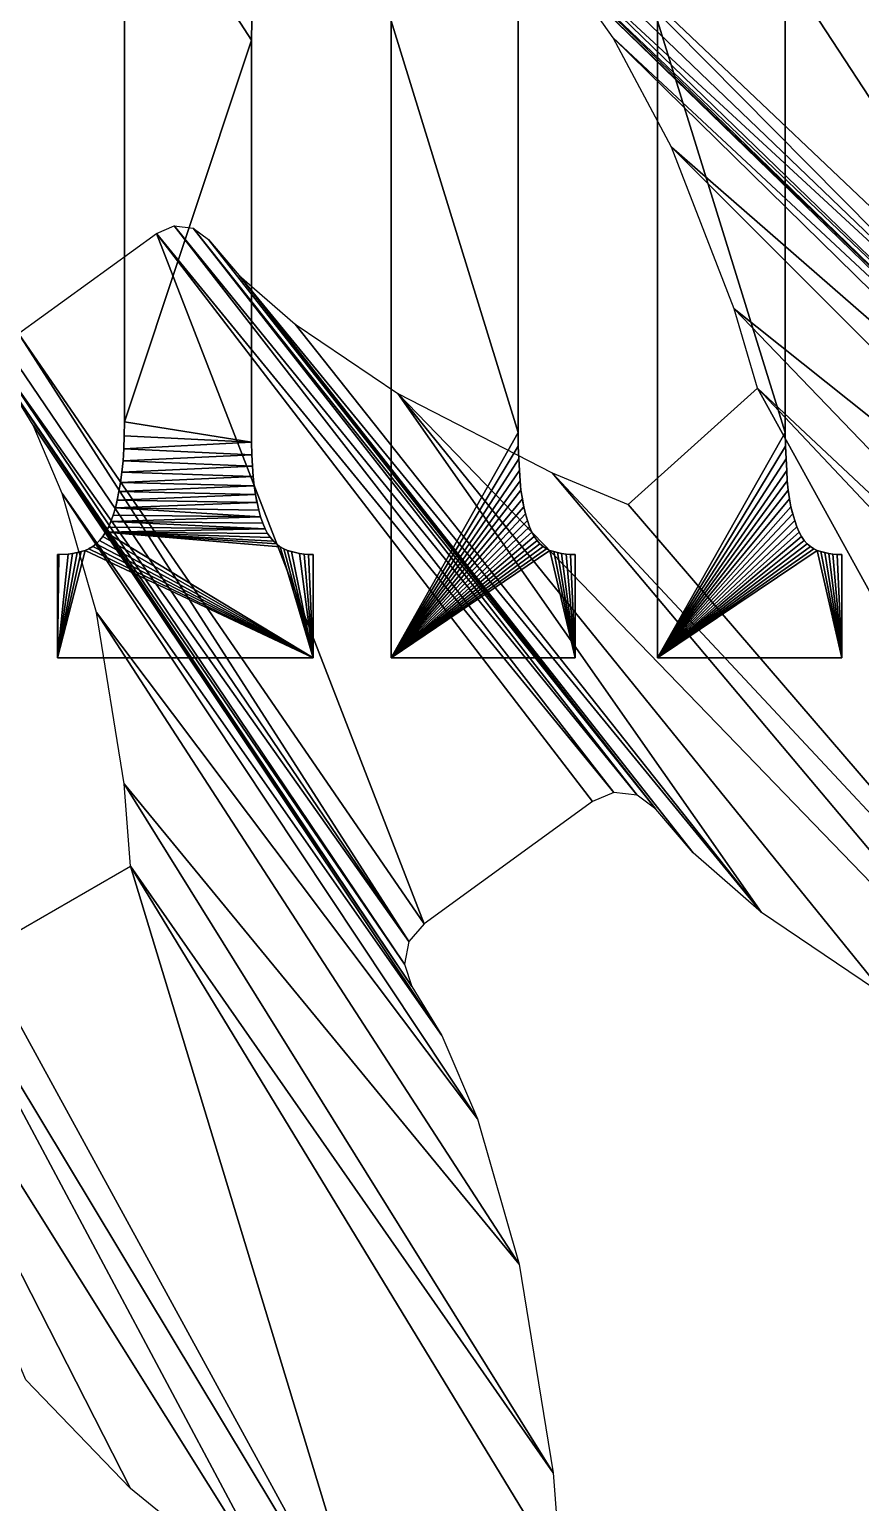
# Model space of a CAD drawing. Header units: inches. Extents: x 62 to 1153, y 3 to 780.
# Drawn here: x 105.18 to 109.42, y 9.23 to 16.75 of the extents above; entities that cross this region are included whole.
import ezdxf

# ---------------------------------------------------------------- set-up
doc = ezdxf.new("R2010")
doc.units = ezdxf.units.IN
doc.header["$MEASUREMENT"] = 0
doc.layers.add('Base', color=3, linetype='Continuous')
doc.layers.add('Main_Gear', color=4, linetype='Continuous')

msp = doc.modelspace()

# ---------------------------------------------------------------- linework, layer by layer
at = {"layer": 'Base'}
for points in [[(105.665, 14.7485, -43), (106.313, 16.6965, -43), (105.665, 17.6995, -43)], [(106.317, 16.8945, -43), (105.665, 17.6995, -43), (106.313, 16.6965, -43)], [(105.665, 17.6995, -44), (105.665, 14.7485, -43), (105.665, 17.6995, -43)], [(105.665, 17.6995, -44), (105.665, 14.7485, -44), (105.665, 14.7485, -43)], [(109.038, 17.0655, -43), (108.386, 16.7945, -43), (109.038, 14.6945, -43)], [(109.038, 17.0655, -43), (109.038, 14.6945, -43), (109.038, 14.6945, -44)], [(109.038, 17.0655, -43), (109.038, 14.6945, -44), (109.038, 17.0655, -44)], [(106.317, 16.8945, -44), (106.317, 16.8945, -43), (106.313, 16.6965, -43)], [(106.317, 16.8945, -44), (106.313, 16.6965, -43), (106.313, 16.6965, -44)], [(107.674, 16.8105, -43), (107.026, 16.7945, -43), (107.674, 14.6945, -43)], [(107.026, 13.5445, -43), (107.674, 14.6945, -43), (107.026, 16.7945, -43)], [(107.026, 13.5445, -43), (107.026, 16.7945, -43), (107.026, 16.7945, -44)], [(107.026, 16.7945, -44), (107.026, 13.5445, -44), (107.026, 13.5445, -43)], [(107.674, 16.8105, -44), (107.674, 16.8105, -43), (107.674, 14.6945, -44)], [(107.674, 16.8105, -43), (107.674, 14.6945, -43), (107.674, 14.6945, -44)], [(108.386, 16.7945, -43), (108.386, 13.5445, -43), (109.038, 14.6945, -43)], [(108.386, 13.5445, -43), (108.386, 16.7945, -43), (108.386, 13.5445, -44)], [(108.386, 16.7945, -44), (108.386, 13.5445, -44), (108.386, 16.7945, -43)], [(106.313, 14.6445, -43), (106.313, 16.6965, -43), (105.665, 14.7485, -43)], [(106.313, 14.6445, -44), (106.313, 16.6965, -44), (106.313, 16.6965, -43)], [(106.313, 16.6965, -43), (106.313, 14.6445, -43), (106.313, 14.6445, -44)], [(105.665, 14.7485, -43), (105.664, 14.6775, -43), (106.313, 14.6445, -43)], [(105.665, 14.7485, -44), (105.664, 14.6775, -44), (105.664, 14.6775, -43)], [(105.665, 14.7485, -44), (105.664, 14.6775, -43), (105.665, 14.7485, -43)], [(105.662, 14.6105, -43), (106.313, 14.6445, -43), (105.664, 14.6775, -43)], [(105.664, 14.6775, -44), (105.662, 14.6105, -44), (105.662, 14.6105, -43)], [(105.664, 14.6775, -44), (105.662, 14.6105, -43), (105.664, 14.6775, -43)], [(107.675, 14.6245, -43), (107.674, 14.6945, -43), (107.026, 13.5445, -43)], [(107.674, 14.6945, -44), (107.674, 14.6945, -43), (107.675, 14.6245, -43)], [(107.674, 14.6945, -44), (107.675, 14.6245, -43), (107.675, 14.6245, -44)], [(109.039, 14.6245, -43), (109.038, 14.6945, -43), (108.386, 13.5445, -43)], [(109.038, 14.6945, -44), (109.038, 14.6945, -43), (109.039, 14.6245, -43)], [(109.038, 14.6945, -44), (109.039, 14.6245, -43), (109.039, 14.6245, -44)], [(105.658, 14.5495, -43), (106.315, 14.5805, -43), (105.662, 14.6105, -43)], [(105.662, 14.6105, -44), (105.658, 14.5495, -44), (105.658, 14.5495, -43)], [(105.662, 14.6105, -44), (105.658, 14.5495, -43), (105.662, 14.6105, -43)], [(106.313, 14.6445, -43), (105.662, 14.6105, -43), (106.315, 14.5805, -43)], [(106.313, 14.6445, -44), (106.313, 14.6445, -43), (106.315, 14.5805, -43)], [(106.313, 14.6445, -44), (106.315, 14.5805, -43), (106.315, 14.5805, -44)], [(107.678, 14.5595, -43), (107.675, 14.6245, -43), (107.026, 13.5445, -43)], [(107.675, 14.6245, -44), (107.675, 14.6245, -43), (107.678, 14.5595, -43)], [(107.675, 14.6245, -44), (107.678, 14.5595, -43), (107.678, 14.5595, -44)], [(109.042, 14.5595, -43), (109.039, 14.6245, -43), (108.386, 13.5445, -43)], [(109.039, 14.6245, -44), (109.039, 14.6245, -43), (109.042, 14.5595, -43)], [(109.039, 14.6245, -44), (109.042, 14.5595, -43), (109.042, 14.5595, -44)], [(105.652, 14.4925, -43), (106.318, 14.5225, -43), (105.658, 14.5495, -43)], [(105.658, 14.5495, -44), (105.652, 14.4925, -44), (105.652, 14.4925, -43)], [(105.658, 14.5495, -44), (105.652, 14.4925, -43), (105.658, 14.5495, -43)], [(106.322, 14.4695, -43), (106.318, 14.5225, -43), (105.652, 14.4925, -43)], [(106.315, 14.5805, -43), (105.658, 14.5495, -43), (106.318, 14.5225, -43)], [(106.315, 14.5805, -44), (106.315, 14.5805, -43), (106.318, 14.5225, -43)], [(106.315, 14.5805, -44), (106.318, 14.5225, -43), (106.318, 14.5225, -44)], [(106.318, 14.5225, -44), (106.318, 14.5225, -43), (106.322, 14.4695, -43)], [(106.318, 14.5225, -44), (106.322, 14.4695, -43), (106.322, 14.4695, -44)], [(107.678, 14.5595, -43), (107.026, 13.5445, -43), (107.681, 14.5005, -43)], [(107.678, 14.5595, -44), (107.678, 14.5595, -43), (107.681, 14.5005, -43)], [(107.678, 14.5595, -44), (107.681, 14.5005, -43), (107.681, 14.5005, -44)], [(109.045, 14.5005, -43), (109.042, 14.5595, -43), (108.386, 13.5445, -43)], [(109.042, 14.5595, -44), (109.042, 14.5595, -43), (109.045, 14.5005, -43)], [(109.042, 14.5595, -44), (109.045, 14.5005, -43), (109.045, 14.5005, -44)], [(105.645, 14.4395, -43), (105.637, 14.3925, -43), (106.328, 14.4215, -43)], [(105.645, 14.4395, -44), (105.637, 14.3925, -44), (105.637, 14.3925, -43)], [(105.645, 14.4395, -44), (105.637, 14.3925, -43), (105.645, 14.4395, -43)], [(105.652, 14.4925, -43), (105.645, 14.4395, -43), (106.322, 14.4695, -43)], [(105.652, 14.4925, -44), (105.645, 14.4395, -44), (105.645, 14.4395, -43)], [(105.652, 14.4925, -44), (105.645, 14.4395, -43), (105.652, 14.4925, -43)], [(106.328, 14.4215, -43), (106.322, 14.4695, -43), (105.645, 14.4395, -43)], [(106.322, 14.4695, -44), (106.322, 14.4695, -43), (106.328, 14.4215, -43)], [(106.322, 14.4695, -44), (106.328, 14.4215, -43), (106.328, 14.4215, -44)], [(107.684, 14.4475, -43), (107.681, 14.5005, -43), (107.026, 13.5445, -43)], [(107.689, 14.3995, -43), (107.684, 14.4475, -43), (107.026, 13.5445, -43)], [(107.681, 14.5005, -44), (107.681, 14.5005, -43), (107.684, 14.4475, -43)], [(107.681, 14.5005, -44), (107.684, 14.4475, -43), (107.684, 14.4475, -44)], [(107.684, 14.4475, -44), (107.684, 14.4475, -43), (107.689, 14.3995, -43)], [(107.684, 14.4475, -44), (107.689, 14.3995, -43), (107.689, 14.3995, -44)], [(109.048, 14.4475, -43), (109.045, 14.5005, -43), (108.386, 13.5445, -43)], [(109.053, 14.3995, -43), (109.048, 14.4475, -43), (108.386, 13.5445, -43)], [(109.045, 14.5005, -44), (109.045, 14.5005, -43), (109.048, 14.4475, -43)], [(109.045, 14.5005, -44), (109.048, 14.4475, -43), (109.048, 14.4475, -44)], [(109.048, 14.4475, -44), (109.048, 14.4475, -43), (109.053, 14.3995, -43)], [(109.048, 14.4475, -44), (109.053, 14.3995, -43), (109.053, 14.3995, -44)], [(105.637, 14.3925, -43), (105.628, 14.3485, -43), (106.334, 14.3785, -43)], [(105.637, 14.3925, -44), (105.628, 14.3485, -44), (105.628, 14.3485, -43)], [(105.637, 14.3925, -44), (105.628, 14.3485, -43), (105.637, 14.3925, -43)], [(106.342, 14.3365, -43), (106.334, 14.3785, -43), (105.628, 14.3485, -43)], [(106.334, 14.3785, -43), (106.328, 14.4215, -43), (105.637, 14.3925, -43)], [(106.328, 14.4215, -44), (106.328, 14.4215, -43), (106.334, 14.3785, -43)], [(106.328, 14.4215, -44), (106.334, 14.3785, -43), (106.334, 14.3785, -44)], [(106.334, 14.3785, -44), (106.334, 14.3785, -43), (106.3415, 14.3395, -44)], [(106.334, 14.3785, -43), (106.342, 14.3365, -43), (106.3415, 14.3395, -44)], [(107.689, 14.3995, -43), (107.026, 13.5445, -43), (107.696, 14.3555, -43)], [(107.689, 14.3995, -44), (107.689, 14.3995, -43), (107.696, 14.3555, -43)], [(107.689, 14.3995, -44), (107.696, 14.3555, -43), (107.696, 14.3555, -44)], [(109.06, 14.3555, -43), (109.053, 14.3995, -43), (108.386, 13.5445, -43)], [(109.053, 14.3995, -44), (109.053, 14.3995, -43), (109.06, 14.3555, -43)], [(109.053, 14.3995, -44), (109.06, 14.3555, -43), (109.06, 14.3555, -44)], [(105.619, 14.3095, -43), (105.608, 14.2725, -43), (106.36, 14.2635, -43)], [(105.619, 14.3095, -44), (105.608, 14.2725, -44), (105.608, 14.2725, -43)], [(105.619, 14.3095, -44), (105.608, 14.2725, -43), (105.619, 14.3095, -43)], [(105.628, 14.3485, -43), (105.619, 14.3095, -43), (106.342, 14.3365, -43)], [(105.6259, 14.3395, -44), (105.619, 14.3095, -43), (105.628, 14.3485, -43)], [(105.6259, 14.3395, -44), (105.619, 14.3095, -44), (105.619, 14.3095, -43)], [(106.351, 14.2985, -43), (106.342, 14.3365, -43), (105.619, 14.3095, -43)], [(106.36, 14.2635, -43), (106.351, 14.2985, -43), (105.619, 14.3095, -43)], [(105.628, 14.3485, -44), (105.6259, 14.3395, -44), (105.628, 14.3485, -43)], [(106.342, 14.3365, -44), (106.3415, 14.3395, -44), (106.342, 14.3365, -43)], [(106.342, 14.3365, -44), (106.342, 14.3365, -43), (106.351, 14.2985, -43)], [(106.342, 14.3365, -44), (106.351, 14.2985, -43), (106.351, 14.2985, -44)], [(106.351, 14.2985, -44), (106.351, 14.2985, -43), (106.36, 14.2635, -43)], [(106.351, 14.2985, -44), (106.36, 14.2635, -43), (106.36, 14.2635, -44)], [(107.696, 14.3555, -43), (107.026, 13.5445, -43), (107.703, 14.3155, -43)], [(107.712, 14.2785, -43), (107.703, 14.3155, -43), (107.026, 13.5445, -43)], [(107.696, 14.3555, -43), (107.703, 14.3155, -43), (107.6988, 14.3395, -44)], [(107.696, 14.3555, -44), (107.696, 14.3555, -43), (107.6988, 14.3395, -44)], [(107.703, 14.3155, -44), (107.6988, 14.3395, -44), (107.703, 14.3155, -43)], [(107.703, 14.3155, -44), (107.703, 14.3155, -43), (107.712, 14.2785, -43)], [(107.712, 14.2785, -43), (107.712, 14.2785, -44), (107.703, 14.3155, -44)], [(109.067, 14.3155, -43), (109.06, 14.3555, -43), (108.386, 13.5445, -43)], [(109.076, 14.2785, -43), (109.067, 14.3155, -43), (108.386, 13.5445, -43)], [(109.06, 14.3555, -44), (109.06, 14.3555, -43), (109.067, 14.3155, -43)], [(109.06, 14.3555, -44), (109.067, 14.3155, -43), (109.067, 14.3155, -44)], [(109.076, 14.2785, -43), (109.075, 14.2826, -44), (109.067, 14.3155, -43)], [(109.067, 14.3155, -44), (109.067, 14.3155, -43), (109.075, 14.2826, -44)], [(109.076, 14.2785, -44), (109.075, 14.2826, -44), (109.076, 14.2785, -43)], [(105.583, 14.2115, -43), (105.569, 14.1855, -43), (106.383, 14.2035, -43)], [(105.583, 14.2115, -44), (105.569, 14.1855, -44), (105.569, 14.1855, -43)], [(105.583, 14.2115, -44), (105.569, 14.1855, -43), (105.583, 14.2115, -43)], [(105.596, 14.2405, -43), (105.583, 14.2115, -43), (106.383, 14.2035, -43)], [(105.596, 14.2405, -44), (105.583, 14.2115, -44), (105.583, 14.2115, -43)], [(105.596, 14.2405, -44), (105.583, 14.2115, -43), (105.596, 14.2405, -43)], [(105.608, 14.2725, -43), (105.596, 14.2405, -43), (106.36, 14.2635, -43)], [(105.608, 14.2725, -44), (105.596, 14.2405, -44), (105.596, 14.2405, -43)], [(105.608, 14.2725, -44), (105.596, 14.2405, -43), (105.608, 14.2725, -43)], [(106.371, 14.2325, -43), (106.36, 14.2635, -43), (105.596, 14.2405, -43)], [(106.383, 14.2035, -43), (106.371, 14.2325, -43), (105.596, 14.2405, -43)], [(106.36, 14.2635, -44), (106.36, 14.2635, -43), (106.371, 14.2325, -43)], [(106.36, 14.2635, -44), (106.371, 14.2325, -43), (106.371, 14.2325, -44)], [(106.371, 14.2325, -44), (106.371, 14.2325, -43), (106.383, 14.2035, -43)], [(106.371, 14.2325, -44), (106.383, 14.2035, -43), (106.383, 14.2035, -44)], [(107.722, 14.2445, -43), (107.712, 14.2785, -43), (107.026, 13.5445, -43)], [(107.733, 14.2135, -43), (107.722, 14.2445, -43), (107.026, 13.5445, -43)], [(107.744, 14.1855, -43), (107.733, 14.2135, -43), (107.026, 13.5445, -43)], [(107.712, 14.2785, -44), (107.712, 14.2785, -43), (107.722, 14.2445, -43)], [(107.712, 14.2785, -44), (107.722, 14.2445, -43), (107.722, 14.2445, -44)], [(107.733, 14.2135, -44), (107.722, 14.2445, -44), (107.733, 14.2135, -43)], [(107.722, 14.2445, -43), (107.733, 14.2135, -43), (107.722, 14.2445, -44)], [(107.744, 14.1855, -43), (107.744, 14.1855, -44), (107.733, 14.2135, -43)], [(107.733, 14.2135, -44), (107.733, 14.2135, -43), (107.744, 14.1855, -44)], [(109.076, 14.2785, -43), (108.386, 13.5445, -43), (109.086, 14.2445, -43)], [(109.097, 14.2135, -43), (109.086, 14.2445, -43), (108.386, 13.5445, -43)], [(109.097, 14.2135, -43), (108.386, 13.5445, -43), (109.108, 14.1855, -43)], [(109.076, 14.2785, -43), (109.086, 14.2445, -43), (109.086, 14.2445, -44)], [(109.076, 14.2785, -44), (109.076, 14.2785, -43), (109.086, 14.2445, -44)], [(109.097, 14.2135, -43), (109.097, 14.2135, -44), (109.086, 14.2445, -43)], [(109.086, 14.2445, -44), (109.086, 14.2445, -43), (109.097, 14.2135, -44)], [(109.097, 14.2135, -44), (109.097, 14.2135, -43), (109.108, 14.1855, -43)], [(109.108, 14.1855, -43), (109.108, 14.1855, -44), (109.097, 14.2135, -44)], [(105.537, 14.1435, -43), (105.52, 14.1265, -43), (106.629, 13.5445, -43)], [(105.52, 14.1265, -44), (105.52, 14.1265, -43), (105.537, 14.1435, -43)], [(105.52, 14.1265, -44), (105.537, 14.1435, -43), (105.537, 14.1435, -44)], [(105.554, 14.1635, -43), (105.537, 14.1435, -43), (106.629, 13.5445, -43)], [(105.554, 14.1635, -44), (105.537, 14.1435, -44), (105.537, 14.1435, -43)], [(105.554, 14.1635, -44), (105.537, 14.1435, -43), (105.554, 14.1635, -43)], [(105.569, 14.1855, -43), (105.554, 14.1635, -43), (106.629, 13.5445, -43)], [(105.569, 14.1855, -44), (105.554, 14.1635, -44), (105.554, 14.1635, -43)], [(105.569, 14.1855, -44), (105.554, 14.1635, -43), (105.569, 14.1855, -43)], [(106.396, 14.1785, -43), (106.383, 14.2035, -43), (105.569, 14.1855, -43)], [(106.443, 14.1255, -43), (106.426, 14.1405, -43), (105.569, 14.1855, -43)], [(106.629, 13.5445, -43), (106.46, 14.1115, -43), (105.569, 14.1855, -43)], [(106.411, 14.1585, -43), (106.396, 14.1785, -43), (105.569, 14.1855, -43)], [(106.443, 14.1255, -43), (105.569, 14.1855, -43), (106.46, 14.1115, -43)], [(106.426, 14.1405, -43), (106.411, 14.1585, -43), (105.569, 14.1855, -43)], [(106.383, 14.2035, -44), (106.383, 14.2035, -43), (106.396, 14.1785, -43)], [(106.383, 14.2035, -44), (106.396, 14.1785, -43), (106.396, 14.1785, -44)], [(106.396, 14.1785, -44), (106.396, 14.1785, -43), (106.411, 14.1585, -43)], [(106.396, 14.1785, -44), (106.411, 14.1585, -43), (106.411, 14.1585, -44)], [(106.411, 14.1585, -44), (106.411, 14.1585, -43), (106.426, 14.1405, -43)], [(106.411, 14.1585, -44), (106.426, 14.1405, -43), (106.426, 14.1405, -44)], [(106.426, 14.1405, -44), (106.426, 14.1405, -43), (106.443, 14.1255, -43)], [(106.426, 14.1405, -44), (106.443, 14.1255, -43), (106.443, 14.1255, -44)], [(107.744, 14.1855, -43), (107.026, 13.5445, -43), (107.757, 14.1635, -43)], [(107.757, 14.1635, -43), (107.026, 13.5445, -43), (107.771, 14.1435, -43)], [(107.771, 14.1435, -43), (107.026, 13.5445, -43), (107.786, 14.1265, -43)], [(107.757, 14.1635, -44), (107.744, 14.1855, -44), (107.757, 14.1635, -43)], [(107.744, 14.1855, -43), (107.757, 14.1635, -43), (107.744, 14.1855, -44)], [(107.757, 14.1635, -43), (107.771, 14.1435, -43), (107.757, 14.1635, -44)], [(107.757, 14.1635, -44), (107.771, 14.1435, -43), (107.771, 14.1435, -44)], [(107.771, 14.1435, -43), (107.786, 14.1265, -43), (107.786, 14.1265, -44)], [(107.771, 14.1435, -44), (107.771, 14.1435, -43), (107.786, 14.1265, -44)], [(109.121, 14.1635, -43), (109.108, 14.1855, -43), (108.386, 13.5445, -43)], [(109.121, 14.1635, -43), (108.386, 13.5445, -43), (109.135, 14.1435, -43)], [(109.135, 14.1435, -43), (108.386, 13.5445, -43), (109.15, 14.1265, -43)], [(109.121, 14.1635, -44), (109.108, 14.1855, -44), (109.121, 14.1635, -43)], [(109.108, 14.1855, -43), (109.121, 14.1635, -43), (109.108, 14.1855, -44)], [(109.135, 14.1435, -43), (109.135, 14.1435, -44), (109.121, 14.1635, -43)], [(109.121, 14.1635, -44), (109.121, 14.1635, -43), (109.135, 14.1435, -44)], [(109.15, 14.1265, -44), (109.135, 14.1435, -44), (109.15, 14.1265, -43)], [(109.135, 14.1435, -43), (109.15, 14.1265, -43), (109.135, 14.1435, -44)], [(105.324, 13.5445, -43), (106.629, 13.5445, -43), (105.465, 14.0925, -43)], [(105.465, 14.0925, -43), (105.444, 14.0865, -43), (105.324, 13.5445, -43)], [(105.423, 14.0815, -43), (105.324, 13.5445, -43), (105.444, 14.0865, -43)], [(105.4, 14.0765, -43), (105.324, 13.5445, -43), (105.423, 14.0815, -43)], [(105.4, 14.0765, -43), (105.378, 14.0735, -43), (105.324, 13.5445, -43)], [(105.378, 14.0735, -43), (105.33, 14.0715, -43), (105.324, 13.5445, -43)], [(105.324, 14.0715, -43), (105.324, 13.5445, -43), (105.33, 14.0715, -43)], [(105.33, 14.0715, -44), (105.324, 14.0715, -44), (105.33, 14.0715, -43)], [(105.324, 14.0715, -43), (105.33, 14.0715, -43), (105.324, 14.0715, -44)], [(105.324, 14.0715, -43), (105.324, 14.0715, -44), (105.324, 13.5445, -43)], [(105.324, 14.0715, -44), (105.324, 13.5445, -44), (105.324, 13.5445, -43)], [(105.378, 14.0735, -44), (105.33, 14.0715, -44), (105.378, 14.0735, -43)], [(105.33, 14.0715, -43), (105.378, 14.0735, -43), (105.33, 14.0715, -44)], [(105.4, 14.0765, -44), (105.378, 14.0735, -43), (105.4, 14.0765, -43)], [(105.378, 14.0735, -44), (105.378, 14.0735, -43), (105.4, 14.0765, -44)], [(105.423, 14.0815, -43), (105.423, 14.0815, -44), (105.4, 14.0765, -43)], [(105.4, 14.0765, -43), (105.423, 14.0815, -44), (105.4, 14.0765, -44)], [(105.423, 14.0815, -44), (105.423, 14.0815, -43), (105.444, 14.0865, -43)], [(105.423, 14.0815, -44), (105.444, 14.0865, -43), (105.444, 14.0865, -44)], [(105.444, 14.0865, -43), (105.465, 14.0925, -43), (105.465, 14.0925, -44)], [(105.444, 14.0865, -44), (105.444, 14.0865, -43), (105.465, 14.0925, -44)], [(105.484, 14.1015, -43), (105.465, 14.0925, -43), (106.629, 13.5445, -43)], [(105.465, 14.0925, -43), (105.484, 14.1015, -43), (105.484, 14.1015, -44)], [(105.465, 14.0925, -43), (105.484, 14.1015, -44), (105.465, 14.0925, -44)], [(105.503, 14.1125, -43), (105.484, 14.1015, -43), (106.629, 13.5445, -43)], [(105.503, 14.1125, -43), (105.491, 14.1055, -44), (105.484, 14.1015, -43)], [(105.484, 14.1015, -44), (105.484, 14.1015, -43), (105.491, 14.1055, -44)], [(105.503, 14.1125, -44), (105.491, 14.1055, -44), (105.503, 14.1125, -43)], [(105.52, 14.1265, -43), (105.503, 14.1125, -43), (106.629, 13.5445, -43)], [(105.503, 14.1125, -44), (105.503, 14.1125, -43), (105.52, 14.1265, -43)], [(105.503, 14.1125, -44), (105.52, 14.1265, -43), (105.52, 14.1265, -44)], [(106.443, 14.1255, -44), (106.443, 14.1255, -43), (106.46, 14.1115, -43)], [(106.443, 14.1255, -44), (106.46, 14.1115, -43), (106.46, 14.1115, -44)], [(106.46, 14.1115, -43), (106.629, 13.5445, -43), (106.478, 14.1015, -43)], [(106.46, 14.1115, -44), (106.46, 14.1115, -43), (106.478, 14.1015, -43)], [(106.46, 14.1115, -44), (106.478, 14.1015, -43), (106.478, 14.1015, -44)], [(106.497, 14.0925, -43), (106.478, 14.1015, -43), (106.629, 13.5445, -43)], [(106.478, 14.1015, -44), (106.478, 14.1015, -43), (106.497, 14.0925, -43)], [(106.478, 14.1015, -44), (106.497, 14.0925, -43), (106.497, 14.0925, -44)], [(106.629, 13.5445, -43), (106.517, 14.0865, -43), (106.497, 14.0925, -43)], [(106.497, 14.0925, -44), (106.497, 14.0925, -43), (106.515, 14.0871, -44)], [(106.497, 14.0925, -43), (106.517, 14.0865, -43), (106.515, 14.0871, -44)], [(106.517, 14.0865, -44), (106.515, 14.0871, -44), (106.517, 14.0865, -43)], [(106.559, 14.0765, -43), (106.517, 14.0865, -43), (106.629, 13.5445, -43)], [(106.517, 14.0865, -44), (106.517, 14.0865, -43), (106.559, 14.0765, -43)], [(106.517, 14.0865, -44), (106.559, 14.0765, -43), (106.559, 14.0765, -44)], [(106.582, 14.0735, -43), (106.559, 14.0765, -43), (106.629, 13.5445, -43)], [(106.559, 14.0765, -44), (106.559, 14.0765, -43), (106.582, 14.0735, -43)], [(106.559, 14.0765, -44), (106.582, 14.0735, -43), (106.582, 14.0735, -44)], [(106.605, 14.0725, -43), (106.582, 14.0735, -43), (106.629, 13.5445, -43)], [(106.582, 14.0735, -44), (106.582, 14.0735, -43), (106.605, 14.0725, -43)], [(106.582, 14.0735, -44), (106.605, 14.0725, -43), (106.605, 14.0725, -44)], [(106.629, 14.0715, -43), (106.605, 14.0725, -43), (106.629, 13.5445, -43)], [(106.605, 14.0725, -44), (106.605, 14.0725, -43), (106.629, 14.0715, -43)], [(106.605, 14.0725, -44), (106.629, 14.0715, -43), (106.629, 14.0715, -44)], [(106.629, 14.0715, -44), (106.629, 14.0715, -43), (106.629, 13.5445, -43)], [(106.629, 13.5445, -43), (106.629, 13.5445, -44), (106.629, 14.0715, -44)], [(107.786, 14.1265, -43), (107.026, 13.5445, -43), (107.802, 14.1125, -43)], [(107.802, 14.1125, -43), (107.026, 13.5445, -43), (107.819, 14.1015, -43)], [(107.819, 14.1015, -43), (107.026, 13.5445, -43), (107.837, 14.0925, -43)], [(107.966, 13.5445, -43), (107.837, 14.0925, -43), (107.026, 13.5445, -43)], [(107.802, 14.1125, -43), (107.795, 14.1186, -44), (107.786, 14.1265, -43)], [(107.786, 14.1265, -44), (107.786, 14.1265, -43), (107.795, 14.1186, -44)], [(107.802, 14.1125, -44), (107.795, 14.1186, -44), (107.802, 14.1125, -43)], [(107.819, 14.1015, -43), (107.819, 14.1015, -44), (107.802, 14.1125, -43)], [(107.802, 14.1125, -44), (107.802, 14.1125, -43), (107.819, 14.1015, -44)], [(107.819, 14.1015, -44), (107.819, 14.1015, -43), (107.837, 14.0925, -43)], [(107.837, 14.0925, -43), (107.837, 14.0925, -44), (107.819, 14.1015, -44)], [(107.856, 14.0865, -43), (107.837, 14.0925, -43), (107.966, 13.5445, -43)], [(107.856, 14.0865, -44), (107.837, 14.0925, -44), (107.856, 14.0865, -43)], [(107.837, 14.0925, -43), (107.856, 14.0865, -43), (107.837, 14.0925, -44)], [(107.875, 14.0815, -43), (107.856, 14.0865, -43), (107.966, 13.5445, -43)], [(107.856, 14.0865, -44), (107.856, 14.0865, -43), (107.875, 14.0815, -43)], [(107.856, 14.0865, -44), (107.875, 14.0815, -43), (107.875, 14.0815, -44)], [(107.896, 14.0765, -43), (107.875, 14.0815, -43), (107.966, 13.5445, -43)], [(107.896, 14.0765, -43), (107.896, 14.0765, -44), (107.875, 14.0815, -43)], [(107.875, 14.0815, -44), (107.875, 14.0815, -43), (107.896, 14.0765, -44)], [(107.919, 14.0735, -43), (107.896, 14.0765, -43), (107.966, 13.5445, -43)], [(107.919, 14.0735, -44), (107.896, 14.0765, -44), (107.919, 14.0735, -43)], [(107.896, 14.0765, -43), (107.919, 14.0735, -43), (107.896, 14.0765, -44)], [(107.919, 14.0735, -43), (107.966, 13.5445, -43), (107.942, 14.0725, -43)], [(107.942, 14.0725, -43), (107.942, 14.0725, -44), (107.919, 14.0735, -43)], [(107.919, 14.0735, -44), (107.919, 14.0735, -43), (107.942, 14.0725, -44)], [(107.966, 13.5445, -43), (107.966, 14.0715, -43), (107.942, 14.0725, -43)], [(107.942, 14.0725, -44), (107.942, 14.0725, -43), (107.966, 14.0715, -43)], [(107.966, 14.0715, -43), (107.966, 14.0715, -44), (107.942, 14.0725, -44)], [(107.966, 13.5445, -44), (107.966, 14.0715, -44), (107.966, 13.5445, -43)], [(107.966, 14.0715, -44), (107.966, 14.0715, -43), (107.966, 13.5445, -43)], [(109.15, 14.1265, -43), (108.386, 13.5445, -43), (109.166, 14.1125, -43)], [(109.166, 14.1125, -43), (108.386, 13.5445, -43), (109.183, 14.1015, -43)], [(109.183, 14.1015, -43), (108.386, 13.5445, -43), (109.201, 14.0925, -43)], [(109.327, 13.5445, -43), (109.201, 14.0925, -43), (108.386, 13.5445, -43)], [(109.166, 14.1125, -43), (109.166, 14.1125, -44), (109.15, 14.1265, -43)], [(109.15, 14.1265, -44), (109.15, 14.1265, -43), (109.166, 14.1125, -44)], [(109.183, 14.1015, -43), (109.183, 14.1015, -44), (109.166, 14.1125, -43)], [(109.166, 14.1125, -44), (109.166, 14.1125, -43), (109.183, 14.1015, -44)], [(109.183, 14.1015, -44), (109.183, 14.1015, -43), (109.201, 14.0925, -43)], [(109.183, 14.1015, -44), (109.201, 14.0925, -43), (109.201, 14.0925, -44)], [(109.219, 14.0865, -43), (109.201, 14.0925, -43), (109.327, 13.5445, -43)], [(109.219, 14.0865, -43), (109.219, 14.0865, -44), (109.201, 14.0925, -43)], [(109.201, 14.0925, -44), (109.201, 14.0925, -43), (109.219, 14.0865, -44)], [(109.219, 14.0865, -44), (109.219, 14.0865, -43), (109.231, 14.0835, -44)], [(109.239, 14.0815, -43), (109.219, 14.0865, -43), (109.327, 13.5445, -43)], [(109.219, 14.0865, -43), (109.239, 14.0815, -43), (109.231, 14.0835, -44)], [(109.239, 14.0815, -44), (109.231, 14.0835, -44), (109.239, 14.0815, -43)], [(109.239, 14.0815, -43), (109.327, 13.5445, -43), (109.26, 14.0765, -43)], [(109.26, 14.0765, -43), (109.26, 14.0765, -44), (109.239, 14.0815, -43)], [(109.239, 14.0815, -44), (109.239, 14.0815, -43), (109.26, 14.0765, -44)], [(109.281, 14.0735, -43), (109.26, 14.0765, -43), (109.327, 13.5445, -43)], [(109.281, 14.0735, -43), (109.281, 14.0735, -44), (109.26, 14.0765, -43)], [(109.26, 14.0765, -44), (109.26, 14.0765, -43), (109.281, 14.0735, -44)], [(109.303, 14.0725, -43), (109.281, 14.0735, -43), (109.327, 13.5445, -43)], [(109.303, 14.0725, -43), (109.303, 14.0725, -44), (109.281, 14.0735, -43)], [(109.281, 14.0735, -44), (109.281, 14.0735, -43), (109.303, 14.0725, -44)], [(109.327, 13.5445, -43), (109.327, 14.0715, -43), (109.303, 14.0725, -43)], [(109.327, 14.0715, -44), (109.303, 14.0725, -44), (109.327, 14.0715, -43)], [(109.303, 14.0725, -43), (109.327, 14.0715, -43), (109.303, 14.0725, -44)], [(109.327, 13.5445, -43), (109.327, 13.5445, -44), (109.327, 14.0715, -44)], [(109.327, 13.5445, -43), (109.327, 14.0715, -44), (109.327, 14.0715, -43)], [(105.324, 13.5445, -43), (105.324, 13.5445, -44), (106.629, 13.5445, -43)], [(105.324, 13.5445, -44), (106.629, 13.5445, -44), (106.629, 13.5445, -43)], [(107.026, 13.5445, -43), (107.026, 13.5445, -44), (107.966, 13.5445, -44)], [(107.026, 13.5445, -43), (107.966, 13.5445, -44), (107.966, 13.5445, -43)], [(108.386, 13.5445, -44), (109.327, 13.5445, -44), (109.327, 13.5445, -43)], [(108.386, 13.5445, -44), (109.327, 13.5445, -43), (108.386, 13.5445, -43)]]:
    msp.add_3dface(points, dxfattribs=at)
at = {"layer": 'Main_Gear'}
for points in [[(108.4336, 18.1627, -11.4682), (111.1326, 15.7327, -7.4682), (108.3536, 18.1064, -11.4682)], [(111.3488, 15.812, -7.4682), (108.4336, 18.1627, -11.4682), (108.5309, 18.1715, -11.4682)], [(108.4336, 18.1627, -11.4682), (111.3488, 15.812, -7.4682), (111.2301, 15.8013, -7.4682)], [(111.1326, 15.7327, -7.4682), (108.4336, 18.1627, -11.4682), (111.2301, 15.8013, -7.4682)], [(111.4569, 15.7619, -7.4682), (108.5309, 18.1715, -11.4682), (108.6196, 18.1304, -11.4682)], [(108.5309, 18.1715, -11.4682), (111.4569, 15.7619, -7.4682), (111.3488, 15.812, -7.4682)], [(111.6904, 15.5833, -7.4682), (108.6196, 18.1304, -11.4682), (108.811, 17.984, -11.4682)], [(108.6196, 18.1304, -11.4682), (111.6904, 15.5833, -7.4682), (111.4569, 15.7619, -7.4682)], [(108.3536, 18.1064, -11.4682), (110.4231, 14.9447, -7.4682), (107.7718, 17.4603, -11.4682)], [(110.4231, 14.9447, -7.4682), (108.3536, 18.1064, -11.4682), (111.1326, 15.7327, -7.4682)], [(109.1429, 17.8003, -11.4682), (111.6904, 15.5833, -7.4682), (108.811, 17.984, -11.4682)], [(111.6904, 15.5833, -7.4682), (109.1429, 17.8003, -11.4682), (112.0951, 15.3593, -7.4682)], [(112.8093, 15.069, -7.4682), (109.1429, 17.8003, -11.4682), (109.7285, 17.5622, -11.4682)], [(109.1429, 17.8003, -11.4682), (112.8093, 15.069, -7.4682), (112.0951, 15.3593, -7.4682)], [(107.7718, 17.4603, -11.4682), (110.365, 14.8406, -7.4682), (107.7242, 17.3749, -11.4682)], [(110.365, 14.8406, -7.4682), (107.7718, 17.4603, -11.4682), (110.4231, 14.9447, -7.4682)], [(110.365, 14.8406, -7.4682), (107.7257, 17.2772, -11.4682), (107.7242, 17.3749, -11.4682)], [(110.3668, 14.7214, -7.4682), (107.7758, 17.1933, -11.4682), (107.7257, 17.2772, -11.4682)], [(107.7257, 17.2772, -11.4682), (110.365, 14.8406, -7.4682), (110.3668, 14.7214, -7.4682)], [(110.4279, 14.6191, -7.4682), (107.9414, 17.0182, -11.4682), (107.7758, 17.1933, -11.4682)], [(107.7758, 17.1933, -11.4682), (110.3668, 14.7214, -7.4682), (110.4279, 14.6191, -7.4682)], [(110.6299, 14.4056, -7.4682), (108.1588, 16.7074, -11.4682), (107.9414, 17.0182, -11.4682)], [(107.9414, 17.0182, -11.4682), (110.4279, 14.6191, -7.4682), (110.6299, 14.4056, -7.4682)], [(110.895, 14.0265, -7.4682), (108.4568, 16.1498, -11.4682), (108.1588, 16.7074, -11.4682)], [(108.1588, 16.7074, -11.4682), (110.6299, 14.4056, -7.4682), (110.895, 14.0265, -7.4682)], [(108.4568, 16.1498, -11.4682), (110.895, 14.0265, -7.4682), (111.2584, 13.3465, -7.4682)], [(111.2584, 13.3465, -7.4682), (108.7766, 15.3246, -11.4682), (108.4568, 16.1498, -11.4682)], [(105.8287, 15.7106, -11.4682), (107.1955, 12.1877, -7.4682), (105.1252, 15.1996, -11.4682)], [(108.163, 12.8578, -7.4682), (105.8287, 15.7106, -11.4682), (105.9185, 15.7491, -11.4682)], [(105.8287, 15.7106, -11.4682), (108.163, 12.8578, -7.4682), (108.0534, 12.811, -7.4682)], [(107.1955, 12.1877, -7.4682), (105.8287, 15.7106, -11.4682), (108.0534, 12.811, -7.4682)], [(108.2813, 12.8436, -7.4682), (105.9185, 15.7491, -11.4682), (106.0156, 15.7374, -11.4682)], [(105.9185, 15.7491, -11.4682), (108.2813, 12.8436, -7.4682), (108.163, 12.8578, -7.4682)], [(108.3767, 12.7721, -7.4682), (106.0156, 15.7374, -11.4682), (106.0938, 15.6788, -11.4682)], [(106.0156, 15.7374, -11.4682), (108.3767, 12.7721, -7.4682), (108.2813, 12.8436, -7.4682)], [(106.2506, 15.4958, -11.4682), (108.3767, 12.7721, -7.4682), (106.0938, 15.6788, -11.4682)], [(108.9172, 12.2457, -7.4682), (106.2506, 15.4958, -11.4682), (106.537, 15.2471, -11.4682)], [(106.2506, 15.4958, -11.4682), (108.9172, 12.2457, -7.4682), (108.5679, 12.5489, -7.4682)], [(108.3767, 12.7721, -7.4682), (106.2506, 15.4958, -11.4682), (108.5679, 12.5489, -7.4682)], [(111.6485, 12.3401, -7.4682), (108.8958, 14.9207, -11.4682), (108.7766, 15.3246, -11.4682)], [(108.7766, 15.3246, -11.4682), (111.2584, 13.3465, -7.4682), (111.6485, 12.3401, -7.4682)], [(105.1252, 15.1996, -11.4682), (107.1171, 12.0979, -7.4682), (105.0609, 15.126, -11.4682)], [(107.1171, 12.0979, -7.4682), (105.1252, 15.1996, -11.4682), (107.1955, 12.1877, -7.4682)], [(107.0604, 14.8925, -11.4682), (108.9172, 12.2457, -7.4682), (106.537, 15.2471, -11.4682)], [(107.1171, 12.0979, -7.4682), (105.042, 15.0301, -11.4682), (105.0609, 15.126, -11.4682)], [(107.0941, 11.981, -7.4682), (105.0736, 14.9376, -11.4682), (105.042, 15.0301, -11.4682)], [(105.042, 15.0301, -11.4682), (107.1171, 12.0979, -7.4682), (107.0941, 11.981, -7.4682)], [(105.0736, 14.9376, -11.4682), (107.0941, 11.981, -7.4682), (107.1326, 11.8682, -7.4682)], [(107.1326, 11.8682, -7.4682), (105.1992, 14.7319, -11.4682), (105.0736, 14.9376, -11.4682)], [(108.9172, 12.2457, -7.4682), (107.0604, 14.8925, -11.4682), (109.5555, 11.8132, -7.4682)], [(110.5156, 11.3201, -7.4682), (107.0604, 14.8925, -11.4682), (107.8477, 14.4881, -11.4682)], [(107.0604, 14.8925, -11.4682), (110.5156, 11.3201, -7.4682), (109.5555, 11.8132, -7.4682)], [(108.8958, 14.9207, -11.4682), (110.9902, 11.124, -7.4682), (108.2368, 14.3273, -11.4682)], [(110.9902, 11.124, -7.4682), (108.8958, 14.9207, -11.4682), (111.7938, 11.8476, -7.4682)], [(108.8958, 14.9207, -11.4682), (111.6485, 12.3401, -7.4682), (111.7938, 11.8476, -7.4682)], [(107.2857, 11.6174, -7.4682), (105.3472, 14.3826, -11.4682), (105.1992, 14.7319, -11.4682)], [(105.1992, 14.7319, -11.4682), (107.1326, 11.8682, -7.4682), (107.2857, 11.6174, -7.4682)], [(110.9902, 11.124, -7.4682), (107.8477, 14.4881, -11.4682), (108.2368, 14.3273, -11.4682)], [(107.8477, 14.4881, -11.4682), (110.9902, 11.124, -7.4682), (110.5156, 11.3201, -7.4682)], [(107.4662, 11.1914, -7.4682), (105.5227, 13.7753, -11.4682), (105.3472, 14.3826, -11.4682)], [(105.3472, 14.3826, -11.4682), (107.2857, 11.6174, -7.4682), (107.4662, 11.1914, -7.4682)], [(107.6803, 10.4508, -7.4682), (105.664, 12.9016, -11.4682), (105.5227, 13.7753, -11.4682)], [(105.5227, 13.7753, -11.4682), (107.4662, 11.1914, -7.4682), (107.6803, 10.4508, -7.4682)], [(107.8526, 9.3853, -7.4682), (105.6967, 12.4818, -11.4682), (105.664, 12.9016, -11.4682)], [(105.664, 12.9016, -11.4682), (107.6803, 10.4508, -7.4682), (107.8526, 9.3853, -7.4682)], [(105.1614, 9.8608, -7.4682), (103.8954, 12.8358, -11.4682), (105.6958, 9.3051, -7.4682)], [(106.5324, 8.6231, -7.4682), (103.8954, 12.8358, -11.4682), (104.5814, 12.2766, -11.4682)], [(103.8954, 12.8358, -11.4682), (106.5324, 8.6231, -7.4682), (105.6958, 9.3051, -7.4682)], [(105.6967, 12.4818, -11.4682), (106.9559, 8.3326, -7.4682), (104.9287, 12.0384, -11.4682)], [(105.6967, 12.4818, -11.4682), (107.8526, 9.3853, -7.4682), (107.8924, 8.8733, -7.4682)], [(106.9559, 8.3326, -7.4682), (105.6967, 12.4818, -11.4682), (107.8924, 8.8733, -7.4682)], [(106.9559, 8.3326, -7.4682), (104.5814, 12.2766, -11.4682), (104.9287, 12.0384, -11.4682)], [(104.5814, 12.2766, -11.4682), (106.9559, 8.3326, -7.4682), (106.5324, 8.6231, -7.4682)]]:
    msp.add_3dface(points, dxfattribs=at)

doc.saveas('drawing.dxf')
